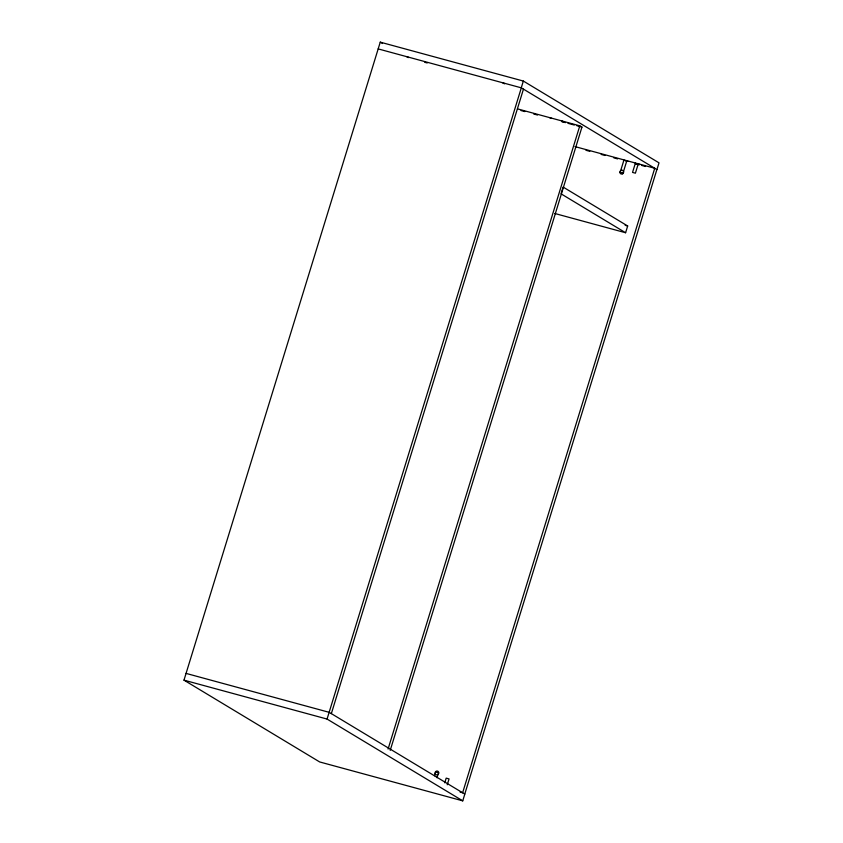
<?xml version="1.0" encoding="UTF-8"?>
<svg xmlns="http://www.w3.org/2000/svg" width="843" height="843" viewBox="0 0 843 843"><rect width="100%" height="100%" fill="white"/><g stroke="black" fill="none" stroke-linecap="round" stroke-linejoin="round"><path stroke-width="1.26" d="M186.061 673.399L329.202 712.335L464.82 794.095L462.744 800.85L319.655 761.946L183.985 680.153L380.256 42.15L523.345 81.054L659.015 162.847L656.939 169.601L521.259 87.809L523.345 81.054M462.744 800.85L327.063 719.058L521.322 87.841L378.18 48.905M331.341 713.631L523.461 89.137M388.075 749.058L579.805 125.818L517.591 108.905M390.214 750.354L581.944 127.114L579.805 125.818M434.524 775.729L435.662 772.019L438.529 772.799L437.001 777.752M623.978 159.907L620.163 172.299L623.03 173.068L626.834 160.686M444.746 782.82L446.189 778.131L449.056 778.911L447.243 784.77M635.422 163.026L632.535 172.404L635.401 173.184L638.288 163.795M625.601 232.742L627.677 225.987L563.113 187.062L561.038 193.816L625.601 232.742L554.694 213.458M464.767 794.064L656.887 169.569M561.86 121.16L563.988 121.803M625.654 160.57L625.053 160.549M638.404 164.343L639.426 164.501L638.604 164.132M424.703 62.287L427.232 62.972M520.995 110.538L524.81 111.582M533.693 113.995L537.507 115.027M561.628 121.592L565.442 122.625M567.982 123.32L574.325 125.038M576.865 125.733L581.944 127.114M574.968 146.587L654.737 168.273L462.617 792.768L460.088 792.083M585.969 150.286L589.773 151.319M601.164 154.417L605.021 155.481M613.83 157.862L617.624 158.895M635.411 163.753L639.215 164.785M641.692 165.428L645.548 166.503M625.148 225.302L627.677 225.987M183.985 680.153L327.063 719.058M504.42 83.446L503.029 83.151L504.599 83.805M408.549 57.387L407.137 57.113L408.339 57.619M626.001 160.655L627.982 161.392L625.801 160.876M563.082 121.782L561.733 121.308M551.849 118.442L550.068 118.009L550.869 118.42M638.225 164.006L636.444 163.574L637.255 163.985M380.256 42.15L382.501 43.499M622.629 173.795A1.971 1.844 -58.9 0 0 622.787 170.434A1.971 1.844 -58.9 0 0 619.89 172.141A1.971 1.844 -58.9 0 0 622.629 173.795M437.78 774.643A1.971 1.844 -58.9 0 0 437.949 771.282A1.971 1.844 -58.9 0 0 435.051 772.989A1.971 1.844 -58.9 0 0 437.78 774.643"/></g></svg>
